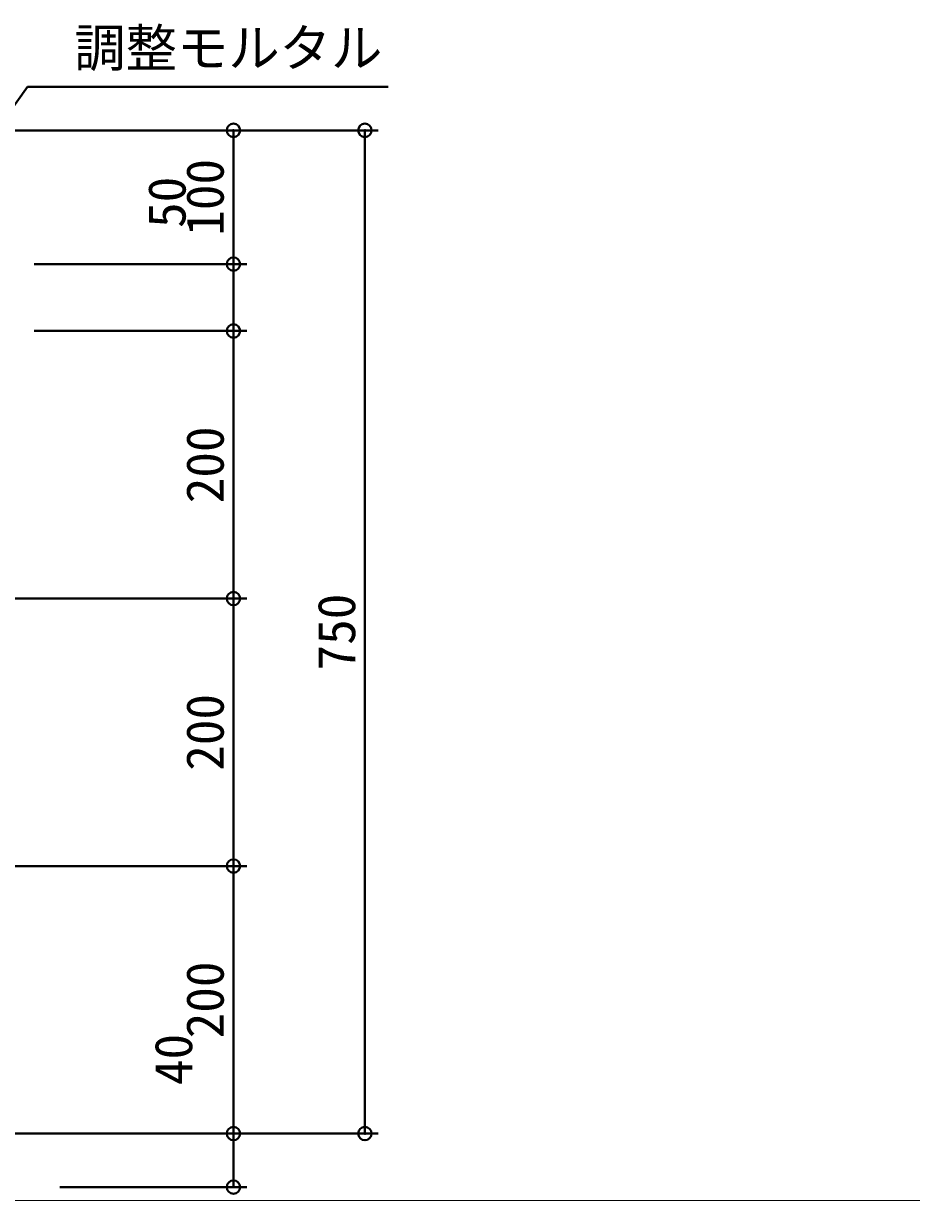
# Model space of a CAD drawing. Units: millimetres at full size, sheet at 1:20. Extents: x -4514 to 4514, y -3160 to 3160.
# Drawn here: x -654 to 10, y 196 to 1076 of the extents above; entities that cross this region are included whole.
import ezdxf
from ezdxf.enums import TextEntityAlignment as Align

# ---------------------------------------------------------------- set-up
doc = ezdxf.new("R2010")
doc.units = ezdxf.units.MM
doc.header["$LTSCALE"] = 20
doc.header["$PDMODE"] = 32
doc.header["$PDSIZE"] = 10
doc.layers.add('0-7_TEMP01', color=3, linetype='Continuous', lineweight=18)
doc.layers.add('0-E_寸法', color=1, linetype='Continuous', lineweight=40)
doc.styles.add('ＭＳ ゴシック', font='')
doc.styles.get('ＭＳ ゴシック').set_extended_font_data('MS Gothic')

msp = doc.modelspace()

# ---------------------------------------------------------------- linework, layer by layer
at = {"layer": '0-7_TEMP01'}
msp.add_line((-4393.55, 196.11), (1306.45, 196.11), dxfattribs=at)
at = {"layer": '0-E_寸法'}
for p, q in [((-761.85, 872.93), (-650.91, 1028.69)), ((-650.91, 1028.69), (-381.13, 1028.69)), ((-717.75, 996.11), (-388.59, 996.11)), ((-717.75, 996.11), (-486.9, 996.11)), ((-496.9, 996.11), (-496.9, 896.11)), ((-398.59, 996.11), (-398.59, 246.11)), ((-645.75, 896.11), (-486.9, 896.11)), ((-645.75, 896.11), (-486.9, 896.11)), ((-496.9, 896.11), (-496.9, 846.11)), ((-645.75, 846.11), (-486.9, 846.11)), ((-645.75, 846.11), (-486.9, 846.11)), ((-496.9, 846.11), (-496.9, 646.11)), ((-706.49, 646.11), (-486.9, 646.11)), ((-706.49, 646.11), (-486.9, 646.11)), ((-496.9, 646.11), (-496.9, 446.11)), ((-706.49, 446.11), (-486.9, 446.11)), ((-706.49, 446.11), (-486.9, 446.11)), ((-496.9, 446.11), (-496.9, 246.11)), ((-686.74, 246.11), (-486.9, 246.11)), ((-686.74, 246.11), (-486.9, 246.11)), ((-686.74, 246.11), (-388.59, 246.11)), ((-496.9, 246.11), (-496.9, 206.11)), ((-626.75, 206.11), (-486.9, 206.11))]:
    msp.add_line(p, q, dxfattribs=at)
for p in [(-496.9, 996.11), (-398.59, 996.11), (-496.9, 896.11), (-496.9, 846.11), (-496.9, 646.11), (-496.9, 446.11), (-496.9, 246.11), (-398.59, 246.11), (-496.9, 206.11)]:
    msp.add_point(p, dxfattribs=at)

# ---------------------------------------------------------------- texts
at = {"layer": '0-E_寸法', "style": 'ＭＳ ゴシック'}
msp.add_text('調整モルタル', height=28.15, dxfattribs=at).set_placement((-615.91, 1035.26), align=Align.BOTTOM_LEFT)
for s, p in [('100', (-495.68, 917.31)), ('50', (-524.19, 923.15)), ('200', (-495.68, 717.31)), ('750', (-397.37, 592.31)), ('200', (-495.68, 517.31)), ('200', (-495.68, 317.31)), ('40', (-519.28, 282.38))]:
    msp.add_text(s, height=28.15, rotation=90, dxfattribs=at).set_placement(p, align=Align.BOTTOM_LEFT)

doc.saveas('drawing.dxf')
